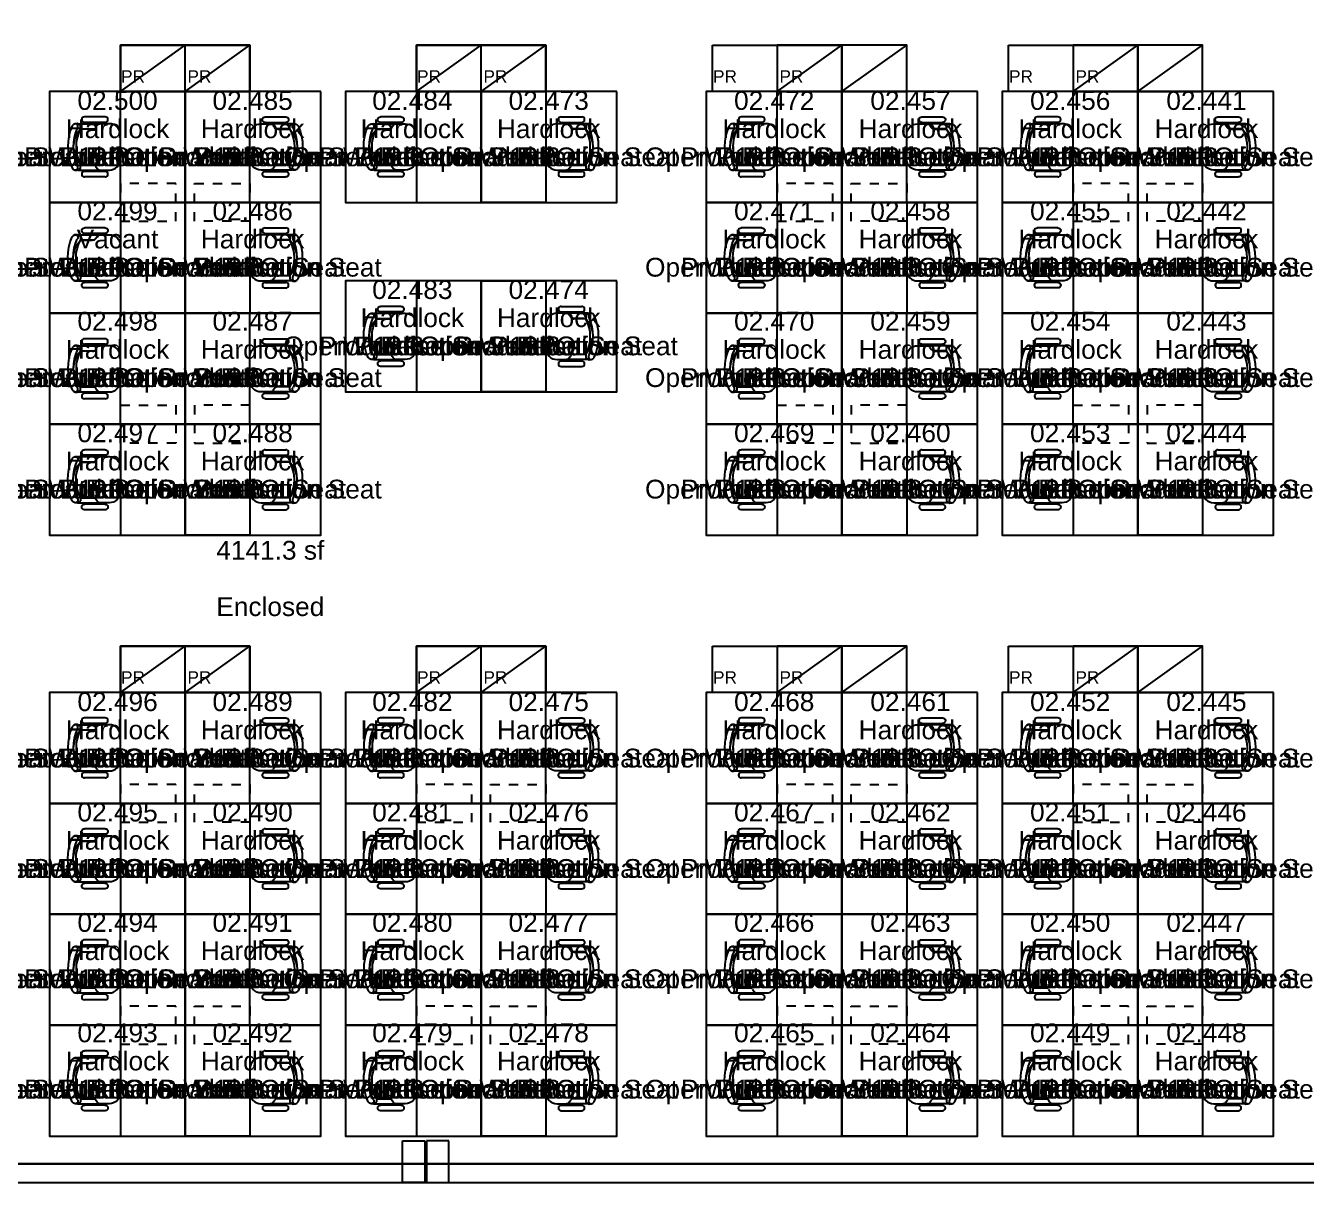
# Model space of a CAD drawing. Header units: metres. Extents: x 249.2 to 324.9, y -97.6 to -23.3.
# Drawn here: x 268.73 to 282.58, y -97.63 to -85.12 of the extents above; entities that cross this region are included whole.
import ezdxf
from ezdxf.enums import TextEntityAlignment as Align

# ---------------------------------------------------------------- set-up
doc = ezdxf.new("R2010")
doc.units = ezdxf.units.M
doc.linetypes.add('ACC BH AltaVila -2PAV$0$HIDDEN', pattern=[0.375, 0.25, -0.125])
for name, color, linetype in [('ACC BH AltaVila -2PAV$0$MBN', 7, 'Continuous'), ('ACC BH AltaVila -2PAV$0$P02', 7, 'Continuous'), ('ACC BH AltaVila -2PAV$0$PLR', 7, 'Continuous'), ('EC1 Area Polygons', 30, 'Continuous'), ('EC1 Space Function Descs', 7, 'Continuous'), ('EC1 Space Names', 7, 'Continuous'), ('EC1 Space Numbers', 140, 'Continuous'), ('EC1 Space Polygons', 6, 'Continuous'), ('EC1 Space Square Footages', 7, 'Continuous'), ('EC1 Space Status Descs', 7, 'Continuous'), ('EC1 Space Type Descs', 7, 'Continuous'), ('EC1 Tenant Names', 7, 'Continuous'), ('EC1 UDA Design Capacity', 7, 'Continuous'), ('EC1 UDA Is Secured', 7, 'Continuous'), ('EC1 Zone Polygons', 4, 'Continuous'), ('EC1 Zone Square Footages', 7, 'Continuous'), ('EC1 Zone Type Descs', 7, 'Continuous'), ('TX2', 7, 'Continuous'), ('Z70', 7, 'Continuous')]:
    doc.layers.add(name, color=color, linetype=linetype)
doc.styles.add('EC1 LABELS', font='arial.ttf', dxfattribs={"height": 0.2})
doc.styles.add('STYLE1', font='arial.ttf')

# ---------------------------------------------------------------- blocks, each defined once
blk = doc.blocks.new('ACC BH AltaVila -2PAV$0$CAD10')
for p, q in [((-25, -11.2), (-25, -35.1)), ((-22.7, -13.8), (-19, -13.8)), ((-19.5, -13.8), (-19.5, -28.8)), ((-19, -13.8), (-19, -26.9)), ((19, -13.8), (22.7, -13.8)), ((19, -26.9), (19, -13.8)), ((19.5, -13.8), (19.5, -28.8)), ((25, -11.2), (25, -35.1)), ((-32.5, -40.5), (-32.5, -18.2)), ((-26.5, -40.5), (-26.5, -18.2)), ((26.5, -40.5), (26.5, -18.2)), ((32.5, -40.5), (32.5, -18.2)), ((-25, -35.1), (-25, -45)), ((-20.8, -30.2), (-23.2, -31.8)), ((23.2, -31.8), (20.8, -30.2)), ((25, -45), (25, -35.1)), ((-13, -57), (13, -57))]:
    blk.add_line(p, q)
for centre, radius, start, end in [((-19.7, -9.6), 5.59, 123.8625, 206.9558), ((-19.7, -9.6), 5.59, 197.4075, 206.9558), ((-22.1, -8.2), 2.82, 158.9328, 309.9139), ((-20.8, -9.7), 4.48, 211.9392, 245.6213), ((-22.5, -12.8), 1, 242.2765, 270), ((0, -55.1), 55.1, 65.57, 114.43), ((0, -55.1), 49.1, 65.57, 114.43), ((-19.3, -12.8), 1, 270, 298.086), ((0, -48.9), 39.9, 61.5569, 118.4431), ((-20.8, -9.7), 4.48, 294.3787, 309.8839), ((0, -32.1), 26.1, 46.4961, 133.5039), ((20.8, -9.7), 4.48, 230.1161, 245.6213), ((19.3, -12.8), 1, 241.914, 270), ((22.1, -8.2), 2.82, 230.0861, 21.0672), ((22.5, -12.8), 1, 270, 297.7235), ((20.8, -9.7), 4.48, 294.3787, 328.0608), ((19.7, -9.6), 5.59, 333.0442, 56.1375), ((-29.5, -18.2), 3, 0, 180), ((-23, -26.9), 4, 303.6901, 0), ((23, -26.9), 4, 180, 236.3099), ((29.5, -18.2), 3, 0, 180), ((-29.5, -40.5), 3, 180, 0), ((-21, -35.1), 4, 123.6901, 180), ((21, -35.1), 4, 0, 56.3099), ((29.5, -40.5), 3, 180, 0), ((-13, -45), 12, 180, 270), ((13, -45), 12, 270, 0)]:
    blk.add_arc(centre, radius, start, end)
blk = doc.blocks.new('ACC BH AltaVila -2PAV$0$4MESAS')
for points in [[(0, 240), (70, 240), (70, 120), (0, 120)], [(140, 240), (70, 240), (70, 120), (140, 120)], [(0, 0), (70, 0), (70, 120), (0, 120)], [(140, 0), (70, 0), (70, 120), (140, 120)]]:
    blk.add_lwpolyline(points, close=True)
at = {"linetype": 'ACC BH AltaVila -2PAV$0$HIDDEN'}
for points in [[(0, 99.5), (0, 140.5), (60, 140.5), (60, 99.5)], [(140, 99.5), (140, 140.5), (80, 140.5), (80, 99.5)]]:
    blk.add_lwpolyline(points, close=True, dxfattribs=at)
for p, rotation in [((-57, 180), 90), ((197, 60), 270)]:
    blk.add_blockref('ACC BH AltaVila -2PAV$0$CAD10', p, dxfattribs=dict(rotation=rotation))
at = {"xscale": -1}
for p, rotation in [((197, 180), 270), ((-57, 60), 90)]:
    blk.add_blockref('ACC BH AltaVila -2PAV$0$CAD10', p, dxfattribs=dict(at, rotation=rotation))

msp = doc.modelspace()

# ---------------------------------------------------------------- linework, layer by layer
at = {"layer": 'ACC BH AltaVila -2PAV$0$MBN'}
for p, q in [((269.754, -85.83), (270.454, -85.33)), ((270.454, -85.83), (270.454, -85.33)), ((270.454, -85.83), (271.154, -85.33)), ((272.954, -85.83), (273.654, -85.33)), ((273.654, -85.83), (273.654, -85.33)), ((273.654, -85.83), (274.354, -85.33)), ((276.854, -85.83), (277.554, -85.33)), ((277.554, -85.83), (277.554, -85.33)), ((277.554, -85.83), (278.254, -85.33)), ((280.054, -85.83), (280.754, -85.33)), ((280.754, -85.83), (280.754, -85.33)), ((280.754, -85.83), (281.454, -85.33)), ((269.754, -92.33), (270.454, -91.83)), ((270.454, -92.33), (270.454, -91.83)), ((270.454, -92.33), (271.154, -91.83)), ((272.954, -92.33), (273.654, -91.83)), ((273.654, -92.33), (273.654, -91.83)), ((273.654, -92.33), (274.354, -91.83)), ((276.854, -92.33), (277.554, -91.83)), ((277.554, -92.33), (277.554, -91.83)), ((277.554, -92.33), (278.254, -91.83)), ((280.054, -92.33), (280.754, -91.83)), ((280.754, -92.33), (280.754, -91.83)), ((280.754, -92.33), (281.454, -91.83))]:
    msp.add_line(p, q, dxfattribs=at)
for points in [[(269.754, -85.83), (271.154, -85.83), (271.154, -85.33), (269.754, -85.33)], [(272.954, -85.83), (274.354, -85.83), (274.354, -85.33), (272.954, -85.33)], [(276.854, -85.83), (278.254, -85.83), (278.254, -85.33), (276.854, -85.33)], [(280.054, -85.83), (281.454, -85.83), (281.454, -85.33), (280.054, -85.33)], [(272.954, -87.03), (273.654, -87.03), (273.654, -85.83), (272.954, -85.83)], [(274.354, -87.03), (273.654, -87.03), (273.654, -85.83), (274.354, -85.83)], [(272.954, -89.08), (273.654, -89.08), (273.654, -87.88), (272.954, -87.88)], [(274.354, -89.08), (273.654, -89.08), (273.654, -87.88), (274.354, -87.88)], [(269.754, -92.33), (271.154, -92.33), (271.154, -91.83), (269.754, -91.83)], [(272.954, -92.33), (274.354, -92.33), (274.354, -91.83), (272.954, -91.83)], [(276.854, -92.33), (278.254, -92.33), (278.254, -91.83), (276.854, -91.83)], [(280.054, -92.33), (281.454, -92.33), (281.454, -91.83), (280.054, -91.83)]]:
    msp.add_lwpolyline(points, close=True, dxfattribs=at)
at = {"layer": 'ACC BH AltaVila -2PAV$0$P02'}
for p, q in [((258.894, -97.43), (287.704, -97.43)), ((287.704, -97.43), (258.894, -97.43)), ((253.244, -97.63), (292.854, -97.63))]:
    msp.add_line(p, q, dxfattribs=at)
at = {"layer": 'ACC BH AltaVila -2PAV$0$PLR'}
for p, q in [((272.804, -97.63), (272.804, -97.18)), ((272.804, -97.18), (273.044, -97.18)), ((273.044, -97.18), (273.044, -97.63)), ((273.304, -97.18), (273.064, -97.18)), ((273.064, -97.18), (273.064, -97.63)), ((273.304, -97.63), (273.304, -97.18)), ((273.044, -97.63), (272.804, -97.63)), ((273.064, -97.63), (273.304, -97.63))]:
    msp.add_line(p, q, dxfattribs=at)
at = {"layer": 'EC1 Area Polygons'}
for points in [[(297.854, -57.329), (288.079, -57.329), (288.079, -77.484), (292.953, -77.484), (292.953, -87.49), (293.153, -87.49), (293.153, -97.43), (287.253, -97.43), (258.893, -97.43), (253.154, -97.43), (253.154, -76.77), (253.154, -52.44), (253.154, -51.345), (252.954, -51.345), (252.954, -45.805), (250.604, -45.805), (250.604, -37.19), (250.604, -33.99), (250.604, -33.99), (253.154, -33.99), (253.154, -23.48), (266.128, -23.48), (266.128, -23.679), (302.843, -23.679)], [(288.079, -57.329), (288.079, -77.414), (288.079, -77.484), (292.803, -77.484), (292.953, -77.484), (292.953, -87.18), (292.953, -87.49), (293.153, -87.49), (293.153, -97.23), (293.153, -97.43), (287.703, -97.43), (253.154, -97.43), (253.154, -51.345)]]:
    msp.add_lwpolyline(points, dxfattribs=at)
at = {"layer": 'EC1 Space Polygons'}
for points in [[(270.454, -85.83), (268.986, -85.83), (268.986, -87.03), (270.454, -87.03), (270.454, -85.83)], [(271.921, -85.83), (270.454, -85.83), (270.454, -87.03), (271.921, -87.03), (271.921, -85.83)], [(273.653, -85.83), (272.186, -85.83), (272.186, -87.03), (273.653, -87.03), (273.653, -85.83)], [(275.122, -85.83), (273.653, -85.83), (273.653, -87.03), (275.122, -87.03), (275.122, -85.83)], [(277.554, -85.83), (276.086, -85.83), (276.086, -87.03), (277.554, -87.03), (277.554, -85.83)], [(279.021, -85.83), (277.554, -85.83), (277.554, -87.03), (279.021, -87.03), (279.021, -85.83)], [(280.753, -85.83), (279.286, -85.83), (279.286, -87.03), (280.753, -87.03), (280.753, -85.83)], [(282.221, -85.83), (280.753, -85.83), (280.753, -87.03), (282.221, -87.03), (282.221, -85.83)], [(270.454, -87.03), (268.986, -87.03), (268.986, -88.229), (270.454, -88.229), (270.454, -87.03)], [(271.921, -87.03), (270.454, -87.03), (270.454, -88.229), (271.921, -88.229), (271.921, -87.03)], [(277.554, -87.03), (276.086, -87.03), (276.086, -88.229), (277.554, -88.229), (277.554, -87.03)], [(279.021, -87.03), (277.554, -87.03), (277.554, -88.229), (279.021, -88.229), (279.021, -87.03)], [(280.753, -87.03), (279.286, -87.03), (279.286, -88.229), (280.753, -88.229), (280.753, -87.03)], [(282.221, -87.03), (280.753, -87.03), (280.753, -88.229), (282.221, -88.229), (282.221, -87.03)], [(273.653, -87.879), (272.186, -87.879), (272.186, -89.079), (273.653, -89.079), (273.653, -87.879)], [(275.122, -87.879), (273.653, -87.879), (273.653, -89.079), (275.122, -89.079), (275.122, -87.879)], [(270.454, -88.229), (268.986, -88.229), (268.986, -89.429), (270.454, -89.429), (270.454, -88.229)], [(271.921, -88.229), (270.454, -88.229), (270.454, -89.429), (271.921, -89.429), (271.921, -88.229)], [(277.554, -88.229), (276.086, -88.229), (276.086, -89.429), (277.554, -89.429), (277.554, -88.229)], [(279.021, -88.229), (277.554, -88.229), (277.554, -89.429), (279.021, -89.429), (279.021, -88.229)], [(280.753, -88.229), (279.286, -88.229), (279.286, -89.429), (280.753, -89.429), (280.753, -88.229)], [(282.221, -88.229), (280.753, -88.229), (280.753, -89.429), (282.221, -89.429), (282.221, -88.229)], [(270.454, -89.429), (268.986, -89.429), (268.986, -90.63), (270.454, -90.63), (270.454, -89.429)], [(271.921, -89.429), (270.454, -89.429), (270.454, -90.63), (271.921, -90.63), (271.921, -89.429)], [(277.554, -89.429), (276.086, -89.429), (276.086, -90.63), (277.554, -90.63), (277.554, -89.429)], [(279.021, -89.429), (277.554, -89.429), (277.554, -90.63), (279.021, -90.63), (279.021, -89.429)], [(280.753, -89.429), (279.286, -89.429), (279.286, -90.63), (280.753, -90.63), (280.753, -89.429)], [(282.221, -89.429), (280.753, -89.429), (280.753, -90.63), (282.221, -90.63), (282.221, -89.429)], [(270.454, -92.33), (268.986, -92.33), (268.986, -93.53), (270.454, -93.53), (270.454, -92.33)], [(271.921, -92.33), (270.454, -92.33), (270.454, -93.53), (271.921, -93.53), (271.921, -92.33)], [(273.653, -92.33), (272.186, -92.33), (272.186, -93.53), (273.653, -93.53), (273.653, -92.33)], [(275.122, -92.33), (273.653, -92.33), (273.653, -93.53), (275.122, -93.53), (275.122, -92.33)], [(277.554, -92.33), (276.086, -92.33), (276.086, -93.53), (277.554, -93.53), (277.554, -92.33)], [(279.021, -92.33), (277.554, -92.33), (277.554, -93.53), (279.021, -93.53), (279.021, -92.33)], [(280.753, -92.33), (279.286, -92.33), (279.286, -93.53), (280.753, -93.53), (280.753, -92.33)], [(282.221, -92.33), (280.753, -92.33), (280.753, -93.53), (282.221, -93.53), (282.221, -92.33)], [(270.454, -93.53), (268.986, -93.53), (268.986, -94.729), (270.454, -94.729), (270.454, -93.53)], [(271.921, -93.53), (270.454, -93.53), (270.454, -94.729), (271.921, -94.729), (271.921, -93.53)], [(273.653, -93.53), (272.186, -93.53), (272.186, -94.729), (273.653, -94.729), (273.653, -93.53)], [(275.122, -93.53), (273.653, -93.53), (273.653, -94.729), (275.122, -94.729), (275.122, -93.53)], [(277.554, -93.53), (276.086, -93.53), (276.086, -94.729), (277.554, -94.729), (277.554, -93.53)], [(279.021, -93.53), (277.554, -93.53), (277.554, -94.729), (279.021, -94.729), (279.021, -93.53)], [(280.753, -93.53), (279.286, -93.53), (279.286, -94.729), (280.753, -94.729), (280.753, -93.53)], [(282.221, -93.53), (280.753, -93.53), (280.753, -94.729), (282.221, -94.729), (282.221, -93.53)], [(270.454, -94.729), (268.986, -94.729), (268.986, -95.929), (270.454, -95.929), (270.454, -94.729)], [(271.921, -94.729), (270.454, -94.729), (270.454, -95.929), (271.921, -95.929), (271.921, -94.729)], [(273.653, -94.729), (272.186, -94.729), (272.186, -95.929), (273.653, -95.929), (273.653, -94.729)], [(275.122, -94.729), (273.653, -94.729), (273.653, -95.929), (275.122, -95.929), (275.122, -94.729)], [(277.554, -94.729), (276.086, -94.729), (276.086, -95.929), (277.554, -95.929), (277.554, -94.729)], [(279.021, -94.729), (277.554, -94.729), (277.554, -95.929), (279.021, -95.929), (279.021, -94.729)], [(280.753, -94.729), (279.286, -94.729), (279.286, -95.929), (280.753, -95.929), (280.753, -94.729)], [(282.221, -94.729), (280.753, -94.729), (280.753, -95.929), (282.221, -95.929), (282.221, -94.729)], [(270.454, -95.929), (268.986, -95.929), (268.986, -97.13), (270.454, -97.13), (270.454, -95.929)], [(271.921, -95.929), (270.454, -95.929), (270.454, -97.13), (271.921, -97.13), (271.921, -95.929)], [(273.653, -95.929), (272.186, -95.929), (272.186, -97.13), (273.653, -97.13), (273.653, -95.929)], [(275.122, -95.929), (273.653, -95.929), (273.653, -97.13), (275.122, -97.13), (275.122, -95.929)], [(277.554, -95.929), (276.086, -95.929), (276.086, -97.13), (277.554, -97.13), (277.554, -95.929)], [(279.021, -95.929), (277.554, -95.929), (277.554, -97.13), (279.021, -97.13), (279.021, -95.929)], [(280.753, -95.929), (279.286, -95.929), (279.286, -97.13), (280.753, -97.13), (280.753, -95.929)], [(282.221, -95.929), (280.753, -95.929), (280.753, -97.13), (282.221, -97.13), (282.221, -95.929)]]:
    msp.add_lwpolyline(points, close=True, dxfattribs=at)
at = {"layer": 'EC1 Zone Polygons'}
msp.add_lwpolyline([(282.754, -83.964), (264.77, -83.964), (255.053, -83.964), (255.053, -86.069), (255.603, -86.069), (255.603, -88.62), (257.136, -88.62), (258.893, -90.376), (258.893, -97.43), (287.253, -97.43), (287.253, -92.685), (287.253, -91.7), (287.703, -91.7), (287.703, -87.729), (286.403, -87.729), (282.854, -87.729), (282.754, -87.729), (282.754, -83.964)], close=True, dxfattribs=at)
at = {"layer": 'Z70'}
for points in [[(269.754, -85.33), (271.154, -85.33), (271.154, -85.83), (269.754, -85.83)], [(272.954, -85.33), (274.354, -85.33), (274.354, -85.83), (272.954, -85.83)], [(276.154, -85.33), (277.554, -85.33), (277.554, -85.83), (276.154, -85.83)], [(279.354, -85.33), (280.754, -85.33), (280.754, -85.83), (279.354, -85.83)], [(269.754, -91.83), (271.154, -91.83), (271.154, -92.33), (269.754, -92.33)], [(272.954, -91.83), (274.354, -91.83), (274.354, -92.33), (272.954, -92.33)], [(276.154, -91.83), (277.554, -91.83), (277.554, -92.33), (276.154, -92.33)], [(279.354, -91.83), (280.754, -91.83), (280.754, -92.33), (279.354, -92.33)]]:
    msp.add_lwpolyline(points, close=True, dxfattribs=at)

# ---------------------------------------------------------------- block references
at = {"layer": 'ACC BH AltaVila -2PAV$0$MBN', "yscale": 0.01, "zscale": 0.01}
for name, p, xscale, rotation in [('ACC BH AltaVila -2PAV$0$4MESAS', (271.154, -85.83), 0.01, 180), ('ACC BH AltaVila -2PAV$0$4MESAS', (278.254, -85.83), 0.01, 180), ('ACC BH AltaVila -2PAV$0$4MESAS', (281.454, -85.83), 0.01, 180), ('ACC BH AltaVila -2PAV$0$CAD10', (272.384, -86.43), -0.01, 90), ('ACC BH AltaVila -2PAV$0$CAD10', (274.924, -86.43), 0.01, 270), ('ACC BH AltaVila -2PAV$0$CAD10', (272.384, -88.48), -0.01, 90), ('ACC BH AltaVila -2PAV$0$CAD10', (274.924, -88.48), 0.01, 270), ('ACC BH AltaVila -2PAV$0$4MESAS', (271.154, -92.33), 0.01, 180), ('ACC BH AltaVila -2PAV$0$4MESAS', (274.354, -92.33), 0.01, 180), ('ACC BH AltaVila -2PAV$0$4MESAS', (278.254, -92.33), 0.01, 180), ('ACC BH AltaVila -2PAV$0$4MESAS', (281.454, -92.33), 0.01, 180), ('ACC BH AltaVila -2PAV$0$4MESAS', (271.154, -94.73), 0.01, 180), ('ACC BH AltaVila -2PAV$0$4MESAS', (274.354, -94.73), 0.01, 180), ('ACC BH AltaVila -2PAV$0$4MESAS', (278.254, -94.73), 0.01, 180), ('ACC BH AltaVila -2PAV$0$4MESAS', (281.454, -94.73), 0.01, 180)]:
    msp.add_blockref(name, p, dxfattribs=dict(at, xscale=xscale, rotation=rotation))
at = {"layer": 'ACC BH AltaVila -2PAV$0$MBN', "xscale": -0.01, "yscale": 0.01, "zscale": 0.01}
for p in [(271.154, -90.63), (278.254, -90.63), (281.454, -90.63)]:
    msp.add_blockref('ACC BH AltaVila -2PAV$0$4MESAS', p, dxfattribs=at)

# ---------------------------------------------------------------- texts
at = {"layer": 'EC1 Space Function Descs', "style": 'EC1 LABELS'}
for p in [(267.983, -86.639), (269.723, -86.639), (271.183, -86.639), (272.91, -86.639), (274.384, -86.639), (276.822, -86.639), (278.295, -86.639), (280.022, -86.639), (281.495, -86.639), (267.983, -87.833), (269.723, -87.833), (271.183, -87.833), (276.822, -87.833), (278.295, -87.833), (280.022, -87.833), (281.495, -87.833), (272.91, -88.684), (274.384, -88.684), (267.983, -89.027), (269.723, -89.027), (271.183, -89.027), (276.822, -89.027), (278.295, -89.027), (280.022, -89.027), (281.495, -89.027), (267.983, -90.233), (269.723, -90.233), (271.183, -90.233), (276.822, -90.233), (278.295, -90.233), (280.022, -90.233), (281.495, -90.233), (267.983, -93.142), (269.723, -93.142), (271.183, -93.142), (272.91, -93.142), (274.384, -93.142), (276.822, -93.142), (278.295, -93.142), (280.022, -93.142), (281.495, -93.142), (267.983, -94.336), (269.723, -94.336), (271.183, -94.336), (272.91, -94.336), (274.384, -94.336), (276.822, -94.336), (278.295, -94.336), (280.022, -94.336), (281.495, -94.336), (267.983, -95.529), (269.723, -95.529), (271.183, -95.529), (272.91, -95.529), (274.384, -95.529), (276.822, -95.529), (278.295, -95.529), (280.022, -95.529), (281.495, -95.529), (267.983, -96.723), (269.723, -96.723), (271.183, -96.723), (272.91, -96.723), (274.384, -96.723), (276.822, -96.723), (278.295, -96.723), (280.022, -96.723), (281.495, -96.723)]:
    msp.add_text('Production Seat', height=0.2032, dxfattribs=at).set_placement(p, align=Align.CENTER)
at = {"layer": 'EC1 Space Names', "style": 'EC1 LABELS'}
for p in [(269.723, -86.639), (271.183, -86.639), (272.91, -86.639), (274.384, -86.639), (276.822, -86.639), (278.295, -86.639), (280.022, -86.639), (281.495, -86.639), (269.723, -87.833), (271.183, -87.833), (276.822, -87.833), (278.295, -87.833), (280.022, -87.833), (281.495, -87.833), (272.91, -88.684), (274.384, -88.684), (269.723, -89.027), (271.183, -89.027), (276.822, -89.027), (278.295, -89.027), (280.022, -89.027), (281.495, -89.027), (269.723, -90.233), (271.183, -90.233), (276.822, -90.233), (278.295, -90.233), (280.022, -90.233), (281.495, -90.233), (269.723, -93.142), (271.183, -93.142), (272.91, -93.142), (274.384, -93.142), (276.822, -93.142), (278.295, -93.142), (280.022, -93.142), (281.495, -93.142), (269.723, -94.336), (271.183, -94.336), (272.91, -94.336), (274.384, -94.336), (276.822, -94.336), (278.295, -94.336), (280.022, -94.336), (281.495, -94.336), (269.723, -95.529), (271.183, -95.529), (272.91, -95.529), (274.384, -95.529), (276.822, -95.529), (278.295, -95.529), (280.022, -95.529), (281.495, -95.529), (269.723, -96.723), (271.183, -96.723), (272.91, -96.723), (274.384, -96.723), (276.822, -96.723), (278.295, -96.723), (280.022, -96.723), (281.495, -96.723)]:
    msp.add_text('Workstation', height=0.2032, dxfattribs=at).set_placement(p, align=Align.CENTER)
at = {"layer": 'EC1 Space Numbers', "style": 'EC1 LABELS'}
for s, p in [('02.500', (269.723, -86.03)), ('02.485', (271.183, -86.03)), ('02.484', (272.91, -86.03)), ('02.473', (274.384, -86.03)), ('02.472', (276.822, -86.03)), ('02.457', (278.295, -86.03)), ('02.456', (280.022, -86.03)), ('02.441', (281.495, -86.03)), ('02.499', (269.723, -87.224)), ('02.486', (271.183, -87.224)), ('02.471', (276.822, -87.224)), ('02.458', (278.295, -87.224)), ('02.455', (280.022, -87.224)), ('02.442', (281.495, -87.224)), ('02.483', (272.91, -88.075)), ('02.474', (274.384, -88.075)), ('02.498', (269.723, -88.417)), ('02.487', (271.183, -88.417)), ('02.470', (276.822, -88.417)), ('02.459', (278.295, -88.417)), ('02.454', (280.022, -88.417)), ('02.443', (281.495, -88.417)), ('02.497', (269.723, -89.624)), ('02.488', (271.183, -89.624)), ('02.469', (276.822, -89.624)), ('02.460', (278.295, -89.624)), ('02.453', (280.022, -89.624)), ('02.444', (281.495, -89.624)), ('02.496', (269.723, -92.532)), ('02.489', (271.183, -92.532)), ('02.482', (272.91, -92.532)), ('02.475', (274.384, -92.532)), ('02.468', (276.822, -92.532)), ('02.461', (278.295, -92.532)), ('02.452', (280.022, -92.532)), ('02.445', (281.495, -92.532)), ('02.495', (269.723, -93.726)), ('02.490', (271.183, -93.726)), ('02.481', (272.91, -93.726)), ('02.476', (274.384, -93.726)), ('02.467', (276.822, -93.726)), ('02.462', (278.295, -93.726)), ('02.451', (280.022, -93.726)), ('02.446', (281.495, -93.726)), ('02.494', (269.723, -94.92)), ('02.491', (271.183, -94.92)), ('02.480', (272.91, -94.92)), ('02.477', (274.384, -94.92)), ('02.466', (276.822, -94.92)), ('02.463', (278.295, -94.92)), ('02.450', (280.022, -94.92)), ('02.447', (281.495, -94.92)), ('02.493', (269.723, -96.114)), ('02.492', (271.183, -96.114)), ('02.479', (272.91, -96.114)), ('02.478', (274.384, -96.114)), ('02.465', (276.822, -96.114)), ('02.464', (278.295, -96.114)), ('02.449', (280.022, -96.114)), ('02.448', (281.495, -96.114))]:
    msp.add_text(s, height=0.2032, dxfattribs=at).set_placement(p, align=Align.CENTER)
at = {"layer": 'EC1 Space Square Footages', "style": 'EC1 LABELS'}
for p in [(269.723, -86.639), (271.183, -86.639), (272.91, -86.639), (274.384, -86.639), (276.822, -86.639), (278.295, -86.639), (280.022, -86.639), (281.495, -86.639), (269.723, -87.833), (271.183, -87.833), (276.822, -87.833), (278.295, -87.833), (280.022, -87.833), (281.495, -87.833), (272.91, -88.684), (274.384, -88.684), (269.723, -89.027), (271.183, -89.027), (276.822, -89.027), (278.295, -89.027), (280.022, -89.027), (281.495, -89.027), (269.723, -90.233), (271.183, -90.233), (276.822, -90.233), (278.295, -90.233), (280.022, -90.233), (281.495, -90.233), (269.723, -93.142), (271.183, -93.142), (272.91, -93.142), (274.384, -93.142), (276.822, -93.142), (278.295, -93.142), (280.022, -93.142), (281.495, -93.142), (269.723, -94.336), (271.183, -94.336), (272.91, -94.336), (274.384, -94.336), (276.822, -94.336), (278.295, -94.336), (280.022, -94.336), (281.495, -94.336), (269.723, -95.529), (271.183, -95.529), (272.91, -95.529), (274.384, -95.529), (276.822, -95.529), (278.295, -95.529), (280.022, -95.529), (281.495, -95.529), (269.723, -96.723), (271.183, -96.723), (272.91, -96.723), (274.384, -96.723), (276.822, -96.723), (278.295, -96.723), (280.022, -96.723), (281.495, -96.723)]:
    msp.add_text('19.0 sf', height=0.2032, dxfattribs=at).set_placement(p, align=Align.CENTER)
at = {"layer": 'EC1 Space Status Descs', "style": 'EC1 LABELS'}
for s, p in [('Hardlock', (269.723, -86.335)), ('Hardlock', (271.183, -86.335)), ('Hardlock', (272.91, -86.335)), ('Hardlock', (274.384, -86.335)), ('Hardlock', (276.822, -86.335)), ('Hardlock', (278.295, -86.335)), ('Hardlock', (280.022, -86.335)), ('Hardlock', (281.495, -86.335)), ('Vacant', (269.723, -87.528)), ('Hardlock', (271.183, -87.528)), ('Hardlock', (276.822, -87.528)), ('Hardlock', (278.295, -87.528)), ('Hardlock', (280.022, -87.528)), ('Hardlock', (281.495, -87.528)), ('Hardlock', (272.91, -88.379)), ('Hardlock', (274.384, -88.379)), ('Hardlock', (269.723, -88.722)), ('Hardlock', (271.183, -88.722)), ('Hardlock', (276.822, -88.722)), ('Hardlock', (278.295, -88.722)), ('Hardlock', (280.022, -88.722)), ('Hardlock', (281.495, -88.722)), ('Hardlock', (269.723, -89.929)), ('Hardlock', (271.183, -89.929)), ('Hardlock', (276.822, -89.929)), ('Hardlock', (278.295, -89.929)), ('Hardlock', (280.022, -89.929)), ('Hardlock', (281.495, -89.929)), ('Hardlock', (269.723, -92.837)), ('Hardlock', (271.183, -92.837)), ('Hardlock', (272.91, -92.837)), ('Hardlock', (274.384, -92.837)), ('Hardlock', (276.822, -92.837)), ('Hardlock', (278.295, -92.837)), ('Hardlock', (280.022, -92.837)), ('Hardlock', (281.495, -92.837)), ('Hardlock', (269.723, -94.031)), ('Hardlock', (271.183, -94.031)), ('Hardlock', (272.91, -94.031)), ('Hardlock', (274.384, -94.031)), ('Hardlock', (276.822, -94.031)), ('Hardlock', (278.295, -94.031)), ('Hardlock', (280.022, -94.031)), ('Hardlock', (281.495, -94.031)), ('Hardlock', (269.723, -95.225)), ('Hardlock', (271.183, -95.225)), ('Hardlock', (272.91, -95.225)), ('Hardlock', (274.384, -95.225)), ('Hardlock', (276.822, -95.225)), ('Hardlock', (278.295, -95.225)), ('Hardlock', (280.022, -95.225)), ('Hardlock', (281.495, -95.225)), ('Hardlock', (269.723, -96.418)), ('Hardlock', (271.183, -96.418)), ('Hardlock', (272.91, -96.418)), ('Hardlock', (274.384, -96.418)), ('Hardlock', (276.822, -96.418)), ('Hardlock', (278.295, -96.418)), ('Hardlock', (280.022, -96.418)), ('Hardlock', (281.495, -96.418))]:
    msp.add_text(s, height=0.2032, dxfattribs=at).set_placement(p, align=Align.CENTER)
at = {"layer": 'EC1 Space Type Descs', "style": 'EC1 LABELS'}
for p in [(267.983, -86.639), (269.723, -86.639), (271.183, -86.639), (272.91, -86.639), (274.384, -86.639), (276.822, -86.639), (278.295, -86.639), (280.022, -86.639), (281.495, -86.639), (267.983, -87.833), (269.723, -87.833), (271.183, -87.833), (276.822, -87.833), (278.295, -87.833), (280.022, -87.833), (281.495, -87.833), (272.91, -88.684), (274.384, -88.684), (267.983, -89.027), (269.723, -89.027), (271.183, -89.027), (276.822, -89.027), (278.295, -89.027), (280.022, -89.027), (281.495, -89.027), (267.983, -90.233), (269.723, -90.233), (271.183, -90.233), (276.822, -90.233), (278.295, -90.233), (280.022, -90.233), (281.495, -90.233), (267.983, -93.142), (269.723, -93.142), (271.183, -93.142), (272.91, -93.142), (274.384, -93.142), (276.822, -93.142), (278.295, -93.142), (280.022, -93.142), (281.495, -93.142), (267.983, -94.336), (269.723, -94.336), (271.183, -94.336), (272.91, -94.336), (274.384, -94.336), (276.822, -94.336), (278.295, -94.336), (280.022, -94.336), (281.495, -94.336), (267.983, -95.529), (269.723, -95.529), (271.183, -95.529), (272.91, -95.529), (274.384, -95.529), (276.822, -95.529), (278.295, -95.529), (280.022, -95.529), (281.495, -95.529), (267.983, -96.723), (269.723, -96.723), (271.183, -96.723), (272.91, -96.723), (274.384, -96.723), (276.822, -96.723), (278.295, -96.723), (280.022, -96.723), (281.495, -96.723)]:
    msp.add_text('Open Production Seat', height=0.2032, dxfattribs=at).set_placement(p, align=Align.CENTER)
at = {"layer": 'EC1 Tenant Names', "style": 'EC1 LABELS'}
for p in [(269.723, -86.639), (271.183, -86.639), (272.91, -86.639), (274.384, -86.639), (276.822, -86.639), (278.295, -86.639), (280.022, -86.639), (281.495, -86.639), (269.723, -87.833), (271.183, -87.833), (276.822, -87.833), (278.295, -87.833), (280.022, -87.833), (281.495, -87.833), (272.91, -88.684), (274.384, -88.684), (269.723, -89.027), (271.183, -89.027), (276.822, -89.027), (278.295, -89.027), (280.022, -89.027), (281.495, -89.027), (269.723, -90.233), (271.183, -90.233), (276.822, -90.233), (278.295, -90.233), (280.022, -90.233), (281.495, -90.233), (269.723, -93.142), (271.183, -93.142), (272.91, -93.142), (274.384, -93.142), (276.822, -93.142), (278.295, -93.142), (280.022, -93.142), (281.495, -93.142), (269.723, -94.336), (271.183, -94.336), (272.91, -94.336), (274.384, -94.336), (276.822, -94.336), (278.295, -94.336), (280.022, -94.336), (281.495, -94.336), (269.723, -95.529), (271.183, -95.529), (272.91, -95.529), (274.384, -95.529), (276.822, -95.529), (278.295, -95.529), (280.022, -95.529), (281.495, -95.529), (269.723, -96.723), (271.183, -96.723), (272.91, -96.723), (274.384, -96.723), (276.822, -96.723), (278.295, -96.723), (280.022, -96.723), (281.495, -96.723)]:
    msp.add_text('BPO', height=0.2032, dxfattribs=at).set_placement(p, align=Align.CENTER)
at = {"layer": 'EC1 UDA Design Capacity', "style": 'EC1 LABELS'}
for p in [(269.723, -86.639), (271.183, -86.639), (272.91, -86.639), (274.384, -86.639), (276.822, -86.639), (278.295, -86.639), (280.022, -86.639), (281.495, -86.639), (269.723, -87.833), (271.183, -87.833), (276.822, -87.833), (278.295, -87.833), (280.022, -87.833), (281.495, -87.833), (272.91, -88.684), (274.384, -88.684), (269.723, -89.027), (271.183, -89.027), (276.822, -89.027), (278.295, -89.027), (280.022, -89.027), (281.495, -89.027), (269.723, -90.233), (271.183, -90.233), (276.822, -90.233), (278.295, -90.233), (280.022, -90.233), (281.495, -90.233), (269.723, -93.142), (271.183, -93.142), (272.91, -93.142), (274.384, -93.142), (276.822, -93.142), (278.295, -93.142), (280.022, -93.142), (281.495, -93.142), (269.723, -94.336), (271.183, -94.336), (272.91, -94.336), (274.384, -94.336), (276.822, -94.336), (278.295, -94.336), (280.022, -94.336), (281.495, -94.336), (269.723, -95.529), (271.183, -95.529), (272.91, -95.529), (274.384, -95.529), (276.822, -95.529), (278.295, -95.529), (280.022, -95.529), (281.495, -95.529), (269.723, -96.723), (271.183, -96.723), (272.91, -96.723), (274.384, -96.723), (276.822, -96.723), (278.295, -96.723), (280.022, -96.723), (281.495, -96.723)]:
    msp.add_text('1', height=0.203, dxfattribs=at).set_placement(p, align=Align.CENTER)
at = {"layer": 'EC1 UDA Is Secured', "style": 'EC1 LABELS'}
for p in [(269.723, -86.639), (271.183, -86.639), (272.91, -86.639), (274.384, -86.639), (276.822, -86.639), (278.295, -86.639), (280.022, -86.639), (281.495, -86.639), (269.723, -87.833), (271.183, -87.833), (276.822, -87.833), (278.295, -87.833), (280.022, -87.833), (281.495, -87.833), (272.91, -88.684), (274.384, -88.684), (269.723, -89.027), (271.183, -89.027), (276.822, -89.027), (278.295, -89.027), (280.022, -89.027), (281.495, -89.027), (269.723, -90.233), (271.183, -90.233), (276.822, -90.233), (278.295, -90.233), (280.022, -90.233), (281.495, -90.233), (269.723, -93.142), (271.183, -93.142), (272.91, -93.142), (274.384, -93.142), (276.822, -93.142), (278.295, -93.142), (280.022, -93.142), (281.495, -93.142), (269.723, -94.336), (271.183, -94.336), (272.91, -94.336), (274.384, -94.336), (276.822, -94.336), (278.295, -94.336), (280.022, -94.336), (281.495, -94.336), (269.723, -95.529), (271.183, -95.529), (272.91, -95.529), (274.384, -95.529), (276.822, -95.529), (278.295, -95.529), (280.022, -95.529), (281.495, -95.529), (269.723, -96.723), (271.183, -96.723), (272.91, -96.723), (274.384, -96.723), (276.822, -96.723), (278.295, -96.723), (280.022, -96.723), (281.495, -96.723)]:
    msp.add_text('False', height=0.2032, dxfattribs=at).set_placement(p, align=Align.CENTER)
at = {"layer": 'EC1 Zone Square Footages', "style": 'EC1 LABELS'}
msp.add_text('4141.3 sf', height=0.2032, dxfattribs=at).set_placement((271.374, -90.894), align=Align.CENTER)
at = {"layer": 'EC1 Zone Type Descs', "style": 'EC1 LABELS'}
msp.add_text('Enclosed', height=0.2032, dxfattribs=at).set_placement((271.374, -91.504), align=Align.CENTER)
at = {"layer": 'TX2', "char_height": 0.133, "width": 7.88402, "attachment_point": 1, "style": 'STYLE1'}
for insert in [(269.709, -85.601), (270.427, -85.601), (272.909, -85.601), (273.627, -85.601), (276.109, -85.601), (276.827, -85.601), (279.309, -85.601), (280.027, -85.601), (269.709, -92.101), (270.427, -92.101), (272.909, -92.101), (273.627, -92.101), (276.109, -92.101), (276.827, -92.101), (279.309, -92.101), (280.027, -92.101)]:
    msp.add_mtext(' PR', dxfattribs=dict(at, insert=insert))

doc.saveas('drawing.dxf')
